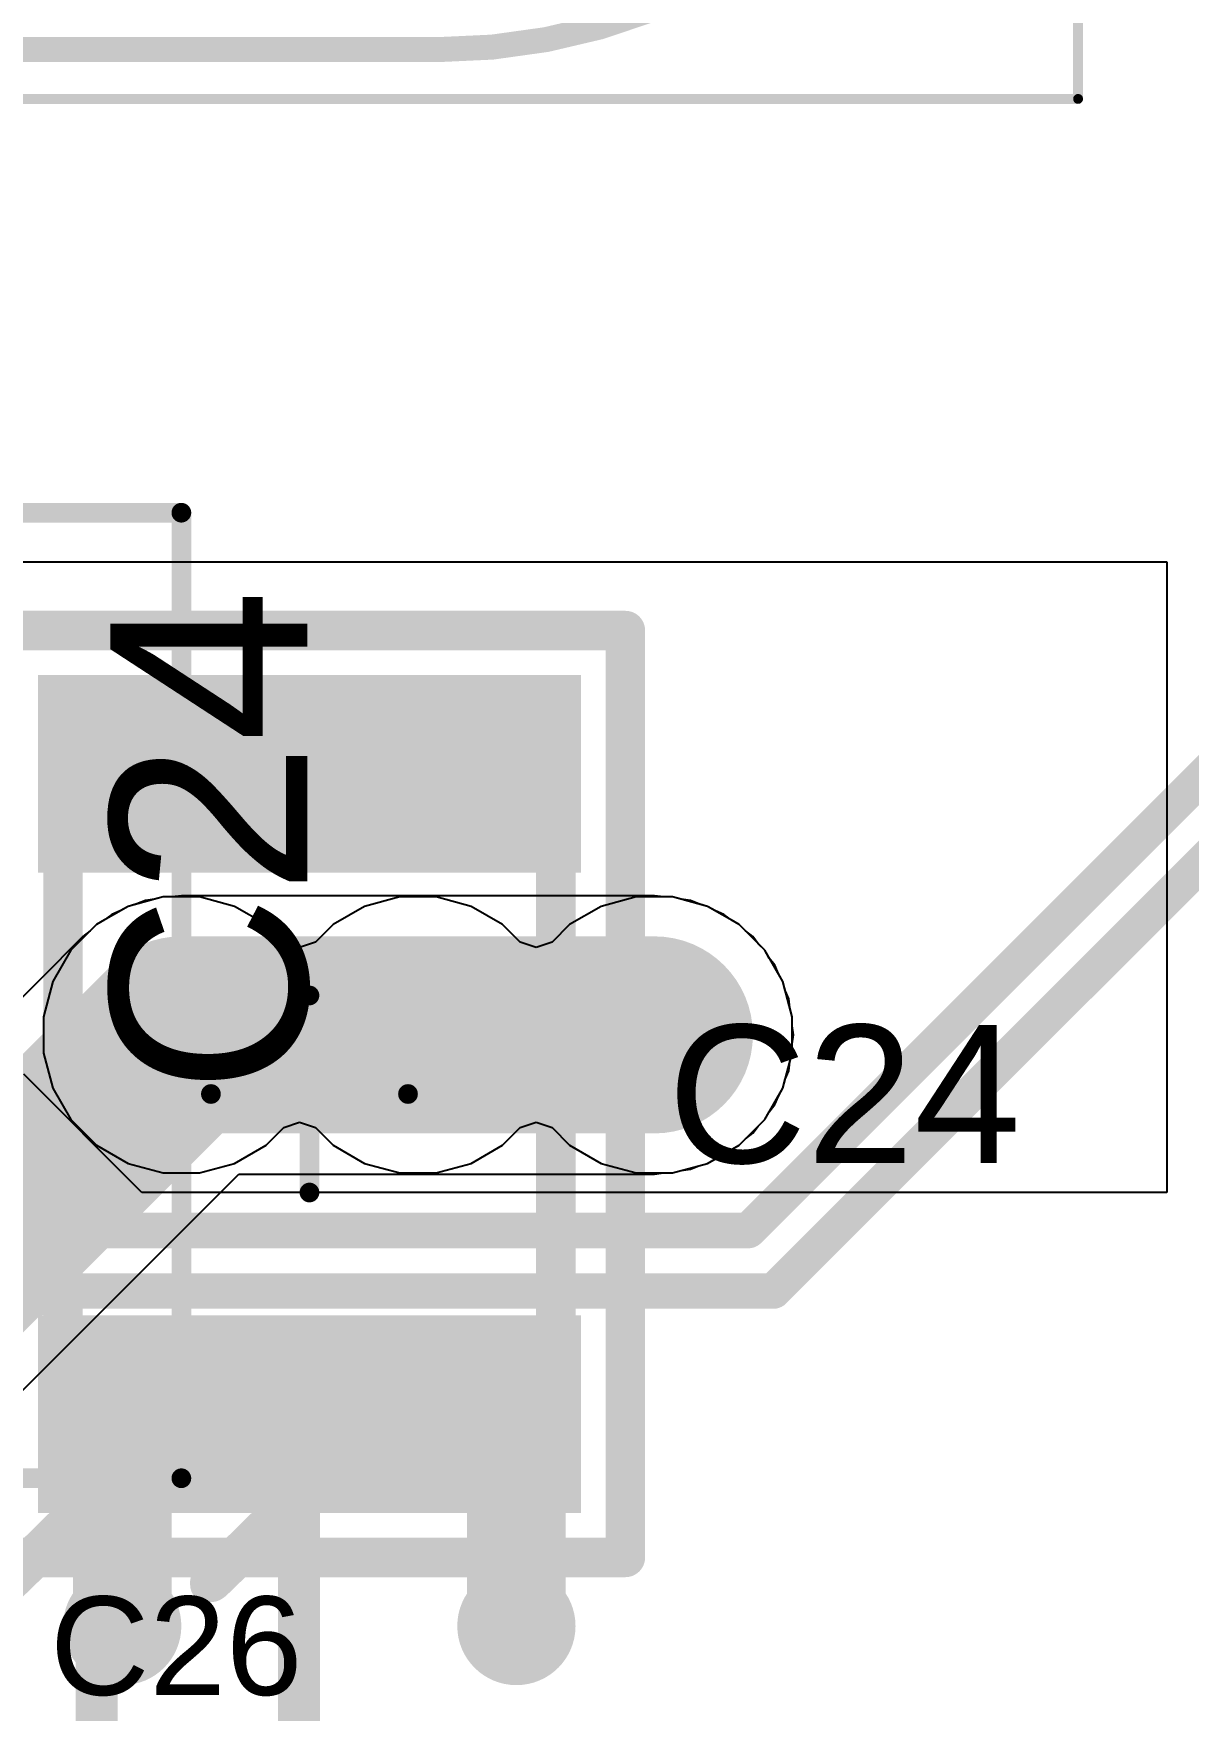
# Model space of a CAD drawing. Header units: inches. Extents: x 0 to 110, y 0 to 95.
# Drawn here: x 82.35 to 88.21, y 5.87 to 14.38 of the extents above; entities that cross this region are included whole.
import ezdxf

# ---------------------------------------------------------------- set-up
doc = ezdxf.new("R2010")
doc.units = ezdxf.units.IN
for name, color, linetype in [('Bottom Courtyard', 56, 'Continuous'), ('Bottom Layer', 5, 'Continuous'), ('Int1', 16, 'Continuous'), ('Int2', 76, 'Continuous'), ('Mechanical 13', 56, 'Continuous'), ('Panelize Outline', 56, 'Continuous'), ('Panelize_Route Cutter Tool Detail', 56, 'Continuous'), ('Top Courtyard', 56, 'Continuous'), ('Top Layer', 1, 'Continuous'), ('Top Overlay', 2, 'Continuous'), ('Top Paste', 8, 'Continuous'), ('Top Solder', 216, 'Continuous'), ('Via Holes', 16, 'Continuous')]:
    doc.layers.add(name, color=color, linetype=linetype)
doc.styles.add('Arial', font='', dxfattribs={"height": 0.2})
doc.styles.add('GOST type B', font='', dxfattribs={"height": 0.2})
doc.styles.get('Arial').set_extended_font_data('Arial')
doc.styles.get('GOST type B').set_extended_font_data('GOST type B')

# ---------------------------------------------------------------- blocks, each defined once
blk = doc.blocks.new('RPI_721')
at = {"layer": 'Mechanical 13'}
for points in [[(-42.49999881999999, 25.0000008, 0.127, 0.127, -0.4142135623730951), (-39.49999974, 27.99999988, 0.127, 0.127, 0)], [(39.49999974, 27.99999988, 0.127, 0.127, 0), (-39.49999974, 27.99999988, 0.127, 0.127, 0)]]:
    blk.add_lwpolyline(points, format="xyseb", dxfattribs=at)
blk.add_lwpolyline([(-39.53174974, 27.99999988, 0.0635, 0.0635, 1), (-39.46824974, 27.99999988, 0.0635, 0.0635, 1)], format="xyseb", close=True, dxfattribs=at)
blk.add_lwpolyline([(-39.53174974, 27.99999988, 0.0635, 0.0635, 1), (-39.46824974, 27.99999988, 0.0635, 0.0635, 1)], format="xyseb", close=True, dxfattribs=at)
at = {"layer": 'Top Courtyard'}
for points in [[(-42.75000085999999, 28.24999938, 0.0499999, 0.0499999, 0), (-42.75000085999999, -30.25499918, 0.0499999, 0.0499999, 0)], [(45.25000094, 28.24999938, 0.0499999, 0.0499999, 0), (-42.75000085999999, 28.24999938, 0.0499999, 0.0499999, 0)]]:
    blk.add_lwpolyline(points, format="xyseb", dxfattribs=at)
blk.add_lwpolyline([(-42.7625002, 28.24999938, 0.02499868, 0.02499868, 1), (-42.73750152, 28.24999938, 0.02499868, 0.02499868, 1)], format="xyseb", close=True, dxfattribs=at)
blk.add_lwpolyline([(-42.7625002, 28.24999938, 0.02499868, 0.02499868, 1), (-42.73750152, 28.24999938, 0.02499868, 0.02499868, 1)], format="xyseb", close=True, dxfattribs=at)
at = {"layer": 'Top Overlay'}
for points in [[(-42.49999881999999, 25.0000008, 0.127, 0.127, -0.4142135623730951), (-39.49999974, 27.99999988, 0.127, 0.127, 0)], [(39.49999974, 27.99999988, 0.127, 0.127, 0), (-39.49999974, 27.99999988, 0.127, 0.127, 0)]]:
    blk.add_lwpolyline(points, format="xyseb", dxfattribs=at)
blk.add_lwpolyline([(-39.53174974, 27.99999988, 0.0635, 0.0635, 1), (-39.46824974, 27.99999988, 0.0635, 0.0635, 1)], format="xyseb", close=True, dxfattribs=at)
blk.add_lwpolyline([(-39.53174974, 27.99999988, 0.0635, 0.0635, 1), (-39.46824974, 27.99999988, 0.0635, 0.0635, 1)], format="xyseb", close=True, dxfattribs=at)
blk = doc.blocks.new('0603R_727')
at = {"layer": 'Top Layer'}
for points in [[(-1.05000171, -0.47500032), (-1.05000171, 0.47500032), (-0.25000077, 0.47500032), (-0.25000077, -0.47500032)], [(0.24999823, -0.47500032), (0.24999823, 0.47500032), (1.04999917, 0.47500032), (1.04999917, -0.47500032)]]:
    blk.add_hatch(color=1, dxfattribs=at).paths.add_polyline_path(points)
at = {"layer": 'Top Paste'}
for points in [[(-1.05000171, -0.47500032), (-1.05000171, 0.47500032), (-0.25000077, 0.47500032), (-0.25000077, -0.47500032)], [(0.24999823, -0.47500032), (0.24999823, 0.47500032), (1.04999917, 0.47500032), (1.04999917, -0.47500032)]]:
    blk.add_hatch(color=8, dxfattribs=at).paths.add_polyline_path(points)
at = {"layer": 'Top Solder'}
for points in [[(-1.07500293, -0.50000154), (-1.07500293, 0.50000154), (-0.22499955, 0.50000154), (-0.22499955, -0.50000154)], [(0.22499701, -0.50000154), (0.22499701, 0.50000154), (1.07500039, 0.50000154), (1.07500039, -0.50000154)]]:
    blk.add_hatch(color=216, dxfattribs=at).paths.add_polyline_path(points)
at = {"layer": 'Panelize Outline'}
for points in [[(-0.8500008399999999, -0.47500032, 0.2499995, 0.2499995, 0), (-0.8500008399999999, 0.47500032, 0.2499995, 0.2499995, 0)], [(-0.8500008399999999, 0.47500032, 0.2499995, 0.2499995, 0), (0.8499983, 0.47500032, 0.2499995, 0.2499995, 0)], [(0.8499983, -0.47500032, 0.2499995, 0.2499995, 0), (0.8499983, 0.47500032, 0.2499995, 0.2499995, 0)], [(-0.8500008399999999, -0.47500032, 0.2499995, 0.2499995, 0), (0.8499983, -0.47500032, 0.2499995, 0.2499995, 0)]]:
    blk.add_lwpolyline(points, format="xyseb", dxfattribs=at)
for points in [[(-0.9125000799999999, 0.47500032, 0.12499848, 0.12499848, 1), (-0.7875015999999999, 0.47500032, 0.12499848, 0.12499848, 1)], [(-0.9125000799999999, 0.47500032, 0.12499848, 0.12499848, 1), (-0.7875015999999999, 0.47500032, 0.12499848, 0.12499848, 1)], [(0.78749906, 0.47500032, 0.12499848, 0.12499848, 1), (0.9124975399999999, 0.47500032, 0.12499848, 0.12499848, 1)], [(0.78749906, 0.47500032, 0.12499848, 0.12499848, 1), (0.9124975399999999, 0.47500032, 0.12499848, 0.12499848, 1)], [(-0.9125000799999999, -0.47500032, 0.12499848, 0.12499848, 1), (-0.7875015999999999, -0.47500032, 0.12499848, 0.12499848, 1)], [(-0.9125000799999999, -0.47500032, 0.12499848, 0.12499848, 1), (-0.7875015999999999, -0.47500032, 0.12499848, 0.12499848, 1)], [(0.78749906, -0.47500032, 0.12499848, 0.12499848, 1), (0.9124975399999999, -0.47500032, 0.12499848, 0.12499848, 1)], [(0.78749906, -0.47500032, 0.12499848, 0.12499848, 1), (0.9124975399999999, -0.47500032, 0.12499848, 0.12499848, 1)]]:
    blk.add_lwpolyline(points, format="xyseb", close=True, dxfattribs=at)
at = {"layer": 'Top Overlay'}
for points in [[(-0.499999, 0.72499982, 0.1499997, 0.1499997, 0), (0.499999, 0.72499982, 0.1499997, 0.1499997, 0)], [(-0.499999, -0.72499982, 0.1499997, 0.1499997, 0), (0.499999, -0.72499982, 0.1499997, 0.1499997, 0)]]:
    blk.add_lwpolyline(points, format="xyseb", dxfattribs=at)
for points in [[(-0.53749956, 0.72499982, 0.07499858, 0.07499858, 1), (-0.46249844, 0.72499982, 0.07499858, 0.07499858, 1)], [(0.46249844, 0.72499982, 0.07499858, 0.07499858, 1), (0.53749956, 0.72499982, 0.07499858, 0.07499858, 1)], [(-0.53749956, -0.72499982, 0.07499858, 0.07499858, 1), (-0.46249844, -0.72499982, 0.07499858, 0.07499858, 1)], [(0.46249844, -0.72499982, 0.07499858, 0.07499858, 1), (0.53749956, -0.72499982, 0.07499858, 0.07499858, 1)]]:
    blk.add_lwpolyline(points, format="xyseb", close=True, dxfattribs=at)
at = {"layer": 'Panelize Outline', "style": 'GOST type B'}
blk.add_text('R11', height=2.15000078, rotation=360, dxfattribs=at).set_placement((-2.40000028, 1.39999974))
blk = doc.blocks.new('TSOT26_728')
at = {"layer": 'Top Layer'}
for points in [[(-1.30000121, 0.6000000699999999), (-1.30000121, 1.60000061), (-0.6000000699999999, 1.60000061), (-0.6000000699999999, 0.6000000699999999)], [(-0.35000057, 0.6000000699999999), (-0.35000057, 1.60000061), (0.35000057, 1.60000061), (0.35000057, 0.6000000699999999)], [(0.6000000699999999, 0.6000000699999999), (0.6000000699999999, 1.60000061), (1.30000121, 1.60000061), (1.30000121, 0.6000000699999999)], [(-1.30000121, -1.60000061), (-1.30000121, -0.6000000699999999), (-0.6000000699999999, -0.6000000699999999), (-0.6000000699999999, -1.60000061)], [(-0.35000057, -1.60000061), (-0.35000057, -0.6000000699999999), (0.35000057, -0.6000000699999999), (0.35000057, -1.60000061)], [(0.6000000699999999, -1.60000061), (0.6000000699999999, -0.6000000699999999), (1.30000121, -0.6000000699999999), (1.30000121, -1.60000061)]]:
    blk.add_hatch(color=1, dxfattribs=at).paths.add_polyline_path(points)
at = {"layer": 'Top Paste'}
for points in [[(-1.30000121, 0.6000000699999999), (-1.30000121, 1.60000061), (-0.6000000699999999, 1.60000061), (-0.6000000699999999, 0.6000000699999999)], [(-0.35000057, 0.6000000699999999), (-0.35000057, 1.60000061), (0.35000057, 1.60000061), (0.35000057, 0.6000000699999999)], [(0.6000000699999999, 0.6000000699999999), (0.6000000699999999, 1.60000061), (1.30000121, 1.60000061), (1.30000121, 0.6000000699999999)], [(-1.30000121, -1.60000061), (-1.30000121, -0.6000000699999999), (-0.6000000699999999, -0.6000000699999999), (-0.6000000699999999, -1.60000061)], [(-0.35000057, -1.60000061), (-0.35000057, -0.6000000699999999), (0.35000057, -0.6000000699999999), (0.35000057, -1.60000061)], [(0.6000000699999999, -1.60000061), (0.6000000699999999, -0.6000000699999999), (1.30000121, -0.6000000699999999), (1.30000121, -1.60000061)]]:
    blk.add_hatch(color=8, dxfattribs=at).paths.add_polyline_path(points)
at = {"layer": 'Top Solder'}
for points in [[(-1.32500243, 0.5749988500000001), (-1.32500243, 1.62500183), (-0.5749988500000001, 1.62500183), (-0.5749988500000001, 0.5749988500000001)], [(-0.37500179, 0.5749988500000001), (-0.37500179, 1.62500183), (0.37500179, 1.62500183), (0.37500179, 0.5749988500000001)], [(0.5749988500000001, 0.5749988500000001), (0.5749988500000001, 1.62500183), (1.32500243, 1.62500183), (1.32500243, 0.5749988500000001)], [(-1.32500243, -1.62500183), (-1.32500243, -0.5749988500000001), (-0.5749988500000001, -0.5749988500000001), (-0.5749988500000001, -1.62500183)], [(-0.37500179, -1.62500183), (-0.37500179, -0.5749988500000001), (0.37500179, -0.5749988500000001), (0.37500179, -1.62500183)], [(0.5749988500000001, -1.62500183), (0.5749988500000001, -0.5749988500000001), (1.32500243, -0.5749988500000001), (1.32500243, -1.62500183)]]:
    blk.add_hatch(color=216, dxfattribs=at).paths.add_polyline_path(points)
at = {"layer": 'Mechanical 13'}
for points in [[(-1.44999964, 0.8000009399999999, 0.0999998, 0.0999998, 0), (-1.44999964, -0.8000009399999999, 0.0999998, 0.0999998, 0)], [(-1.44999964, 0.8000009399999999, 0.0999998, 0.0999998, 0), (1.44999964, 0.8000009399999999, 0.0999998, 0.0999998, 0)], [(1.44999964, 0.8000009399999999, 0.0999998, 0.0999998, 0), (1.44999964, -0.8000009399999999, 0.0999998, 0.0999998, 0)], [(-1.44999964, -0.8000009399999999, 0.0999998, 0.0999998, 0), (1.44999964, -0.8000009399999999, 0.0999998, 0.0999998, 0)]]:
    blk.add_lwpolyline(points, format="xyseb", dxfattribs=at)
for points in [[(-1.47499832, 0.8000009399999999, 0.0499999, 0.0499999, 1), (-1.42500096, 0.8000009399999999, 0.0499999, 0.0499999, 1)], [(-1.47499832, 0.8000009399999999, 0.0499999, 0.0499999, 1), (-1.42500096, 0.8000009399999999, 0.0499999, 0.0499999, 1)], [(1.42500096, 0.8000009399999999, 0.0499999, 0.0499999, 1), (1.47499832, 0.8000009399999999, 0.0499999, 0.0499999, 1)], [(1.42500096, 0.8000009399999999, 0.0499999, 0.0499999, 1), (1.47499832, 0.8000009399999999, 0.0499999, 0.0499999, 1)], [(-1.47499832, -0.8000009399999999, 0.0499999, 0.0499999, 1), (-1.42500096, -0.8000009399999999, 0.0499999, 0.0499999, 1)], [(-1.47499832, -0.8000009399999999, 0.0499999, 0.0499999, 1), (-1.42500096, -0.8000009399999999, 0.0499999, 0.0499999, 1)], [(1.42500096, -0.8000009399999999, 0.0499999, 0.0499999, 1), (1.47499832, -0.8000009399999999, 0.0499999, 0.0499999, 1)], [(1.42500096, -0.8000009399999999, 0.0499999, 0.0499999, 1), (1.47499832, -0.8000009399999999, 0.0499999, 0.0499999, 1)]]:
    blk.add_lwpolyline(points, format="xyseb", close=True, dxfattribs=at)
at = {"layer": 'Top Courtyard'}
for points in [[(-2.45000018, 2.59999988, 0.0999998, 0.0999998, 0), (-2.45000018, -2.59999988, 0.0999998, 0.0999998, 0)], [(-2.45000018, 2.59999988, 0.0999998, 0.0999998, 0), (2.45000018, 2.59999988, 0.0999998, 0.0999998, 0)], [(2.45000018, 2.59999988, 0.0999998, 0.0999998, 0), (2.45000018, -2.59999988, 0.0999998, 0.0999998, 0)], [(-2.45000018, -2.59999988, 0.0999998, 0.0999998, 0), (2.45000018, -2.59999988, 0.0999998, 0.0999998, 0)]]:
    blk.add_lwpolyline(points, format="xyseb", dxfattribs=at)
for points in [[(-2.47499886, 2.59999988, 0.0499999, 0.0499999, 1), (-2.4250015, 2.59999988, 0.0499999, 0.0499999, 1)], [(-2.47499886, 2.59999988, 0.0499999, 0.0499999, 1), (-2.4250015, 2.59999988, 0.0499999, 0.0499999, 1)], [(2.4250015, 2.59999988, 0.0499999, 0.0499999, 1), (2.47499886, 2.59999988, 0.0499999, 0.0499999, 1)], [(2.4250015, 2.59999988, 0.0499999, 0.0499999, 1), (2.47499886, 2.59999988, 0.0499999, 0.0499999, 1)], [(-2.47499886, -2.59999988, 0.0499999, 0.0499999, 1), (-2.4250015, -2.59999988, 0.0499999, 0.0499999, 1)], [(-2.47499886, -2.59999988, 0.0499999, 0.0499999, 1), (-2.4250015, -2.59999988, 0.0499999, 0.0499999, 1)], [(2.4250015, -2.59999988, 0.0499999, 0.0499999, 1), (2.47499886, -2.59999988, 0.0499999, 0.0499999, 1)], [(2.4250015, -2.59999988, 0.0499999, 0.0499999, 1), (2.47499886, -2.59999988, 0.0499999, 0.0499999, 1)]]:
    blk.add_lwpolyline(points, format="xyseb", close=True, dxfattribs=at)
at = {"layer": 'Top Overlay'}
for points in [[(-1.57500066, 0.499999, 0.1499997, 0.1499997, 0), (-1.57500066, -0.499999, 0.1499997, 0.1499997, 0)], [(1.57499812, 0.499999, 0.1499997, 0.1499997, 0), (1.57499812, -0.499999, 0.1499997, 0.1499997, 0)], [(-1.5479268, -1.88575188, 0.1499997, 0.1499997, -1.993587067543661), (-1.49999954, -1.94999864, 0.1499997, 0.1499997, 0)]]:
    blk.add_lwpolyline(points, format="xyseb", dxfattribs=at)
for points in [[(-1.61250122, 0.499999, 0.07499858, 0.07499858, 1), (-1.5375001, 0.499999, 0.07499858, 0.07499858, 1)], [(1.53749756, 0.499999, 0.07499858, 0.07499858, 1), (1.61249868, 0.499999, 0.07499858, 0.07499858, 1)], [(-1.61250122, -0.499999, 0.07499858, 0.07499858, 1), (-1.5375001, -0.499999, 0.07499858, 0.07499858, 1)], [(1.53749756, -0.499999, 0.07499858, 0.07499858, 1), (1.61249868, -0.499999, 0.07499858, 0.07499858, 1)], [(-1.58542736, -1.88575188, 0.07499858, 0.07499858, 1), (-1.51042624, -1.88575188, 0.07499858, 0.07499858, 1)], [(-1.5375001, -1.94999864, 0.07499858, 0.07499858, 1), (-1.46249898, -1.94999864, 0.07499858, 0.07499858, 1)]]:
    blk.add_lwpolyline(points, format="xyseb", close=True, dxfattribs=at)
blk = doc.blocks.new('1210C_733')
at = {"layer": 'Top Layer'}
for points in [[(-2.10207606, 1.35309991), (-1.14792506, 1.35309991), (-1.14792506, -1.35309991), (-2.10207606, -1.35309991)], [(1.14792506, 1.35309991), (2.10207606, 1.35309991), (2.10207606, -1.35309991), (1.14792506, -1.35309991)]]:
    blk.add_hatch(color=1, dxfattribs=at).paths.add_polyline_path(points)
at = {"layer": 'Top Paste'}
for points in [[(-2.10207606, 1.35309991), (-1.14792506, 1.35309991), (-1.14792506, -1.35309991), (-2.10207606, -1.35309991)], [(1.14792506, 1.35309991), (2.10207606, 1.35309991), (2.10207606, -1.35309991), (1.14792506, -1.35309991)]]:
    blk.add_hatch(color=8, dxfattribs=at).paths.add_polyline_path(points)
at = {"layer": 'Top Solder'}
for points in [[(-2.12707728, 1.37810113), (-1.12292384, 1.37810113), (-1.12292384, -1.37810113), (-2.12707728, -1.37810113)], [(1.12292384, 1.37810113), (2.12707728, 1.37810113), (2.12707728, -1.37810113), (1.12292384, -1.37810113)]]:
    blk.add_hatch(color=216, dxfattribs=at).paths.add_polyline_path(points)
at = {"layer": 'Bottom Courtyard'}
for points in [[(0, 0.499999, 0.0999998, 0.0999998, 0), (0, -0.499999, 0.0999998, 0.0999998, 0)], [(-0.499999, 0, 0.0999998, 0.0999998, 0), (0.499999, 0, 0.0999998, 0.0999998, 0)]]:
    blk.add_lwpolyline(points, format="xyseb", dxfattribs=at)
for points in [[(-0.02499868, 0.499999, 0.0499999, 0.0499999, 1), (0.02499868, 0.499999, 0.0499999, 0.0499999, 1)], [(-0.5249976799999999, 0, 0.0499999, 0.0499999, 1), (-0.47500032, 0, 0.0499999, 0.0499999, 1)], [(0.47500032, 0, 0.0499999, 0.0499999, 1), (0.5249976799999999, 0, 0.0499999, 0.0499999, 1)], [(-0.02499868, -0.499999, 0.0499999, 0.0499999, 1), (0.02499868, -0.499999, 0.0499999, 0.0499999, 1)]]:
    blk.add_lwpolyline(points, format="xyseb", close=True, dxfattribs=at)
at = {"layer": 'Mechanical 13'}
for points in [[(-1.59999934, 1.25000004, 0.1999996, 0.1999996, 0), (1.59999934, 1.25000004, 0.1999996, 0.1999996, 0)], [(-1.59999934, 1.25000004, 0.1999996, 0.1999996, 0), (-1.59999934, -1.25000004, 0.1999996, 0.1999996, 0)], [(1.59999934, 1.25000004, 0.1999996, 0.1999996, 0), (1.59999934, -1.25000004, 0.1999996, 0.1999996, 0)], [(-1.59999934, -1.25000004, 0.1999996, 0.1999996, 0), (1.59999934, -1.25000004, 0.1999996, 0.1999996, 0)]]:
    blk.add_lwpolyline(points, format="xyseb", dxfattribs=at)
for points in [[(-1.64999924, 1.25000004, 0.0999998, 0.0999998, 1), (-1.54999944, 1.25000004, 0.0999998, 0.0999998, 1)], [(-1.64999924, 1.25000004, 0.0999998, 0.0999998, 1), (-1.54999944, 1.25000004, 0.0999998, 0.0999998, 1)], [(1.54999944, 1.25000004, 0.0999998, 0.0999998, 1), (1.64999924, 1.25000004, 0.0999998, 0.0999998, 1)], [(1.54999944, 1.25000004, 0.0999998, 0.0999998, 1), (1.64999924, 1.25000004, 0.0999998, 0.0999998, 1)], [(-1.64999924, -1.25000004, 0.0999998, 0.0999998, 1), (-1.54999944, -1.25000004, 0.0999998, 0.0999998, 1)], [(-1.64999924, -1.25000004, 0.0999998, 0.0999998, 1), (-1.54999944, -1.25000004, 0.0999998, 0.0999998, 1)], [(1.54999944, -1.25000004, 0.0999998, 0.0999998, 1), (1.64999924, -1.25000004, 0.0999998, 0.0999998, 1)], [(1.54999944, -1.25000004, 0.0999998, 0.0999998, 1), (1.64999924, -1.25000004, 0.0999998, 0.0999998, 1)]]:
    blk.add_lwpolyline(points, format="xyseb", close=True, dxfattribs=at)
at = {"layer": 'Panelize_Route Cutter Tool Detail'}
for points in [[(-2.35207556, 1.60309814, 0.1999996, 0.1999996, 0), (2.35207556, 1.60309814, 0.1999996, 0.1999996, 0)], [(-2.35207556, 1.60309814, 0.1999996, 0.1999996, 0), (-2.35207556, -1.60310322, 0.1999996, 0.1999996, 0)], [(2.35207556, 1.60309814, 0.1999996, 0.1999996, 0), (2.35207556, -1.60310322, 0.1999996, 0.1999996, 0)], [(-2.35207556, -1.60310322, 0.1999996, 0.1999996, 0), (2.35207556, -1.60310322, 0.1999996, 0.1999996, 0)]]:
    blk.add_lwpolyline(points, format="xyseb", dxfattribs=at)
for points in [[(-2.40207546, 1.60309814, 0.0999998, 0.0999998, 1), (-2.30207566, 1.60309814, 0.0999998, 0.0999998, 1)], [(-2.40207546, 1.60309814, 0.0999998, 0.0999998, 1), (-2.30207566, 1.60309814, 0.0999998, 0.0999998, 1)], [(2.30207566, 1.60309814, 0.0999998, 0.0999998, 1), (2.40207546, 1.60309814, 0.0999998, 0.0999998, 1)], [(2.30207566, 1.60309814, 0.0999998, 0.0999998, 1), (2.40207546, 1.60309814, 0.0999998, 0.0999998, 1)], [(-2.40207546, -1.60310322, 0.0999998, 0.0999998, 1), (-2.30207566, -1.60310322, 0.0999998, 0.0999998, 1)], [(-2.40207546, -1.60310322, 0.0999998, 0.0999998, 1), (-2.30207566, -1.60310322, 0.0999998, 0.0999998, 1)], [(2.30207566, -1.60310322, 0.0999998, 0.0999998, 1), (2.40207546, -1.60310322, 0.0999998, 0.0999998, 1)], [(2.30207566, -1.60310322, 0.0999998, 0.0999998, 1), (2.40207546, -1.60310322, 0.0999998, 0.0999998, 1)]]:
    blk.add_lwpolyline(points, format="xyseb", close=True, dxfattribs=at)
at = {"layer": 'Top Courtyard'}
for points in [[(-2.35207556, 1.60309814, 0.1999996, 0.1999996, 0), (2.35207556, 1.60309814, 0.1999996, 0.1999996, 0)], [(-2.35207556, 1.60309814, 0.1999996, 0.1999996, 0), (-2.35207556, -1.60310068, 0.1999996, 0.1999996, 0)], [(2.35207556, 1.60309814, 0.1999996, 0.1999996, 0), (2.35207556, -1.60310068, 0.1999996, 0.1999996, 0)], [(-2.35207556, -1.60310068, 0.1999996, 0.1999996, 0), (2.35207556, -1.60310068, 0.1999996, 0.1999996, 0)]]:
    blk.add_lwpolyline(points, format="xyseb", dxfattribs=at)
for points in [[(-2.40207546, 1.60309814, 0.0999998, 0.0999998, 1), (-2.30207566, 1.60309814, 0.0999998, 0.0999998, 1)], [(-2.40207546, 1.60309814, 0.0999998, 0.0999998, 1), (-2.30207566, 1.60309814, 0.0999998, 0.0999998, 1)], [(2.30207566, 1.60309814, 0.0999998, 0.0999998, 1), (2.40207546, 1.60309814, 0.0999998, 0.0999998, 1)], [(2.30207566, 1.60309814, 0.0999998, 0.0999998, 1), (2.40207546, 1.60309814, 0.0999998, 0.0999998, 1)], [(-2.40207546, -1.60310068, 0.0999998, 0.0999998, 1), (-2.30207566, -1.60310068, 0.0999998, 0.0999998, 1)], [(-2.40207546, -1.60310068, 0.0999998, 0.0999998, 1), (-2.30207566, -1.60310068, 0.0999998, 0.0999998, 1)], [(2.30207566, -1.60310068, 0.0999998, 0.0999998, 1), (2.40207546, -1.60310068, 0.0999998, 0.0999998, 1)], [(2.30207566, -1.60310068, 0.0999998, 0.0999998, 1), (2.40207546, -1.60310068, 0.0999998, 0.0999998, 1)]]:
    blk.add_lwpolyline(points, format="xyseb", close=True, dxfattribs=at)
at = {"layer": 'Top Overlay'}
for points in [[(-0.75000104, 1.27500126, 0.1499997, 0.1499997, 0), (0.75000104, 1.27500126, 0.1499997, 0.1499997, 0)], [(0, 0.9249994199999999, 0.1499997, 0.1499997, 0), (0, 0, 0.1499997, 0.1499997, 0)], [(0, 0, 0.1499997, 0.1499997, 0), (0, -0.9249994199999999, 0.1499997, 0.1499997, 0)], [(-0.75000104, -1.27500126, 0.1499997, 0.1499997, 0), (0.75000104, -1.27500126, 0.1499997, 0.1499997, 0)]]:
    blk.add_lwpolyline(points, format="xyseb", dxfattribs=at)
for points in [[(-0.7875015999999999, 1.27500126, 0.07499858, 0.07499858, 1), (-0.7125004799999999, 1.27500126, 0.07499858, 0.07499858, 1)], [(0.7125004799999999, 1.27500126, 0.07499858, 0.07499858, 1), (0.7875015999999999, 1.27500126, 0.07499858, 0.07499858, 1)], [(-0.03750056, 0.9249994199999999, 0.07499858, 0.07499858, 1), (0.03750056, 0.9249994199999999, 0.07499858, 0.07499858, 1)], [(-0.03750056, 0, 0.07499858, 0.07499858, 1), (0.03750056, 0, 0.07499858, 0.07499858, 1)], [(-0.03750056, 0, 0.07499858, 0.07499858, 1), (0.03750056, 0, 0.07499858, 0.07499858, 1)], [(-0.03750056, -0.9249994199999999, 0.07499858, 0.07499858, 1), (0.03750056, -0.9249994199999999, 0.07499858, 0.07499858, 1)], [(-0.7875015999999999, -1.27500126, 0.07499858, 0.07499858, 1), (-0.7125004799999999, -1.27500126, 0.07499858, 0.07499858, 1)], [(0.7125004799999999, -1.27500126, 0.07499858, 0.07499858, 1), (0.7875015999999999, -1.27500126, 0.07499858, 0.07499858, 1)]]:
    blk.add_lwpolyline(points, format="xyseb", close=True, dxfattribs=at)
at = {"layer": 'Panelize_Route Cutter Tool Detail', "style": 'Arial'}
blk.add_text('C24', height=1.00000054, dxfattribs=at).set_placement((-1.27e-05, 0.0110871))

msp = doc.modelspace()

# ---------------------------------------------------------------- hatches: boundary and pattern name
at = {"layer": 'Bottom Layer'}
h = msp.add_hatch(color=5, dxfattribs=at)
edge = h.paths.add_edge_path()
edge.add_arc((83.0999989, 9.29999918), 0.499999, 0, 360)
h = msp.add_hatch(color=5, dxfattribs=at)
edge = h.paths.add_edge_path()
edge.add_arc((84.29999904, 9.29999918), 0.499999, 0, 360)
h = msp.add_hatch(color=5, dxfattribs=at)
edge = h.paths.add_edge_path()
edge.add_arc((85.49999917999999, 9.29999918), 0.499999, 0, 360)
h = msp.add_hatch(color=5, dxfattribs=at)
edge = h.paths.add_edge_path()
edge.add_arc((82.7999995, 6.300000099999999), 0.2999994, 0, 360)
h = msp.add_hatch(color=5, dxfattribs=at)
edge = h.paths.add_edge_path()
edge.add_arc((84.80000057999999, 6.300000099999999), 0.2999994, 0, 360)
at = {"layer": 'Int1'}
h = msp.add_hatch(color=16, dxfattribs=at)
edge = h.paths.add_edge_path()
edge.add_arc((83.0999989, 9.29999918), 0.499999, 0, 360)
h = msp.add_hatch(color=16, dxfattribs=at)
edge = h.paths.add_edge_path()
edge.add_arc((84.29999904, 9.29999918), 0.499999, 0, 360)
h = msp.add_hatch(color=16, dxfattribs=at)
edge = h.paths.add_edge_path()
edge.add_arc((85.49999917999999, 9.29999918), 0.499999, 0, 360)
h = msp.add_hatch(color=16, dxfattribs=at)
edge = h.paths.add_edge_path()
edge.add_arc((82.7999995, 6.300000099999999), 0.2999994, 0, 360)
h = msp.add_hatch(color=16, dxfattribs=at)
edge = h.paths.add_edge_path()
edge.add_arc((84.80000057999999, 6.300000099999999), 0.2999994, 0, 360)
at = {"layer": 'Int2'}
h = msp.add_hatch(color=76, dxfattribs=at)
edge = h.paths.add_edge_path()
edge.add_arc((83.0999989, 9.29999918), 0.499999, 0, 360)
h = msp.add_hatch(color=76, dxfattribs=at)
edge = h.paths.add_edge_path()
edge.add_arc((84.29999904, 9.29999918), 0.499999, 0, 360)
h = msp.add_hatch(color=76, dxfattribs=at)
edge = h.paths.add_edge_path()
edge.add_arc((85.49999917999999, 9.29999918), 0.499999, 0, 360)
h = msp.add_hatch(color=76, dxfattribs=at)
edge = h.paths.add_edge_path()
edge.add_arc((82.7999995, 6.300000099999999), 0.2999994, 0, 360)
h = msp.add_hatch(color=76, dxfattribs=at)
edge = h.paths.add_edge_path()
edge.add_arc((84.80000057999999, 6.300000099999999), 0.2999994, 0, 360)
at = {"layer": 'Top Layer'}
h = msp.add_hatch(color=1, dxfattribs=at)
edge = h.paths.add_edge_path()
edge.add_arc((83.0999989, 9.29999918), 0.499999, 0, 360)
h = msp.add_hatch(color=1, dxfattribs=at)
edge = h.paths.add_edge_path()
edge.add_arc((84.29999904, 9.29999918), 0.499999, 0, 360)
h = msp.add_hatch(color=1, dxfattribs=at)
edge = h.paths.add_edge_path()
edge.add_arc((85.49999917999999, 9.29999918), 0.499999, 0, 360)
h = msp.add_hatch(color=1, dxfattribs=at)
edge = h.paths.add_edge_path()
edge.add_arc((82.7999995, 6.300000099999999), 0.2999994, 0, 360)
h = msp.add_hatch(color=1, dxfattribs=at)
edge = h.paths.add_edge_path()
edge.add_arc((84.80000057999999, 6.300000099999999), 0.2999994, 0, 360)
at = {"layer": 'Via Holes'}
h = msp.add_hatch(color=7, dxfattribs=at)
edge = h.paths.add_edge_path()
edge.add_arc((83.0999989, 9.29999918), 0.2499995, 0, 360)
h = msp.add_hatch(color=7, dxfattribs=at)
edge = h.paths.add_edge_path()
edge.add_arc((84.29999904, 9.29999918), 0.2499995, 0, 360)
h = msp.add_hatch(color=7, dxfattribs=at)
edge = h.paths.add_edge_path()
edge.add_arc((85.49999917999999, 9.29999918), 0.2499995, 0, 360)
h = msp.add_hatch(color=7, dxfattribs=at)
edge = h.paths.add_edge_path()
edge.add_arc((82.7999995, 6.300000099999999), 0.1499997, 0, 360)
h = msp.add_hatch(color=7, dxfattribs=at)
edge = h.paths.add_edge_path()
edge.add_arc((84.80000057999999, 6.300000099999999), 0.1499997, 0, 360)

# ---------------------------------------------------------------- linework, layer by layer
at = {"layer": 'Bottom Layer'}
for points in [[(85.97726518, 8.306998879999998, 0.17999964, 0.17999964, 0), (90.50698687999999, 12.83672058, 0.17999964, 0.17999964, 0)], [(86.10442774, 7.999999239999999, 0.17999964, 0.17999964, 0), (90.72406797999999, 12.61963948, 0.17999964, 0.17999964, 0)], [(18.10257238, 8.306998879999998, 0.17999964, 0.17999964, 0), (85.97726518, 8.306998879999998, 0.17999964, 0.17999964, 0)], [(18.22973494, 7.999999239999999, 0.17999964, 0.17999964, 0), (86.10442774, 7.999999239999999, 0.17999964, 0.17999964, 0)]]:
    msp.add_lwpolyline(points, format="xyseb", dxfattribs=at)
for points in [[(85.93226654, 8.306998879999998, 0.08999982, 0.08999982, 1), (86.02226382, 8.306998879999998, 0.08999982, 0.08999982, 1)], [(85.93226654, 8.306998879999998, 0.08999982, 0.08999982, 1), (86.02226382, 8.306998879999998, 0.08999982, 0.08999982, 1)], [(86.0594291, 7.999999239999999, 0.08999982, 0.08999982, 1), (86.14942638, 7.999999239999999, 0.08999982, 0.08999982, 1)], [(86.0594291, 7.999999239999999, 0.08999982, 0.08999982, 1), (86.14942638, 7.999999239999999, 0.08999982, 0.08999982, 1)]]:
    msp.add_lwpolyline(points, format="xyseb", close=True, dxfattribs=at)
at = {"layer": 'Int1'}
for p, q in [((82.87452056, 9.96427522), (82.82980893999999, 9.95229404)), ((82.91726368, 9.981979019999999), (82.87452056, 9.96427522)), ((82.96313354, 9.988019139999999), (82.91726368, 9.981979019999999)), ((83.00784262, 9.99999778), (82.96313354, 9.988019139999999)), ((83.05412141999999, 9.99999778), (83.00784262, 9.99999778)), ((83.0999989, 10.0060379), (83.05412141999999, 9.99999778)), ((85.49999917999999, 10.0060379), (83.0999989, 10.0060379)), ((85.54587665999999, 9.99999778), (85.49999917999999, 10.0060379)), ((85.59215546, 9.99999778), (85.54587665999999, 9.99999778)), ((85.63686454, 9.988019139999999), (85.59215546, 9.99999778)), ((85.6827344, 9.981979019999999), (85.63686454, 9.988019139999999)), ((85.72547752, 9.96427522), (85.6827344, 9.981979019999999)), ((85.77018913999999, 9.95229404), (85.72547752, 9.96427522)), ((82.71027146, 9.8832797), (82.67019026, 9.860137759999999)), ((82.74697953999998, 9.91144576), (82.71027146, 9.8832797)), ((82.78972519999999, 9.9291521), (82.74697953999998, 9.91144576)), ((82.82980893999999, 9.95229404), (82.78972519999999, 9.9291521)), ((85.81027288, 9.9291521), (85.77018913999999, 9.95229404)), ((85.85301854, 9.91144576), (85.81027288, 9.9291521)), ((85.88972661999999, 9.8832797), (85.85301854, 9.91144576)), ((85.92980782, 9.860137759999999), (85.88972661999999, 9.8832797)), ((82.60075428, 9.7992438), (80.70755004, 7.90603956)), ((82.6374649, 9.8274124), (82.60075428, 9.7992438)), ((82.67019026, 9.860137759999999), (82.6374649, 9.8274124)), ((85.96253318, 9.8274124), (85.92980782, 9.860137759999999)), ((85.9992438, 9.7992438), (85.96253318, 9.8274124)), ((86.0274124, 9.76253318), (85.9992438, 9.7992438)), ((86.06013776, 9.72980782), (86.0274124, 9.76253318)), ((86.08327969999999, 9.68972662), (86.06013776, 9.72980782)), ((86.11144576, 9.65301854), (86.08327969999999, 9.68972662)), ((86.1291521, 9.61027288), (86.11144576, 9.65301854)), ((86.15229403999999, 9.570189139999998), (86.1291521, 9.61027288)), ((86.16427522, 9.525477519999999), (86.15229403999999, 9.570189139999998)), ((86.18197901999999, 9.4827344), (86.16427522, 9.525477519999999)), ((86.18801914, 9.436864539999998), (86.18197901999999, 9.4827344)), ((86.19999778, 9.39215546), (86.18801914, 9.436864539999998)), ((86.19999778, 9.34587666), (86.19999778, 9.39215546)), ((86.2060379, 9.29999918), (86.19999778, 9.34587666)), ((86.19999778, 9.254121699999999), (86.2060379, 9.29999918)), ((86.18801914, 9.163133819999999), (86.19999778, 9.2078429)), ((86.19999778, 9.2078429), (86.19999778, 9.254121699999999)), ((86.16427522, 9.07452084), (86.18197901999999, 9.11726396)), ((86.18197901999999, 9.11726396), (86.18801914, 9.163133819999999)), ((86.1291521, 8.98972548), (86.15229403999999, 9.029809219999999)), ((86.15229403999999, 9.029809219999999), (86.16427522, 9.07452084)), ((86.08327969999999, 8.910271739999999), (86.11144576, 8.94697982)), ((86.11144576, 8.94697982), (86.1291521, 8.98972548)), ((86.0274124, 8.83746518), (86.06013776, 8.87019054)), ((86.06013776, 8.87019054), (86.08327969999999, 8.910271739999999)), ((85.92980782, 8.739860599999998), (85.96253318, 8.772585959999999)), ((85.96253318, 8.772585959999999), (85.9992438, 8.80075456)), ((85.9992438, 8.80075456), (86.0274124, 8.83746518)), ((85.81027288, 8.67084626), (85.85301854, 8.6885526)), ((85.85301854, 8.6885526), (85.88972661999999, 8.71671866)), ((85.88972661999999, 8.71671866), (85.92980782, 8.739860599999998)), ((85.49999917999999, 8.59396046), (85.54587665999999, 8.60000058)), ((85.54587665999999, 8.60000058), (85.59215546, 8.60000058)), ((85.59215546, 8.60000058), (85.63686454, 8.611979219999998)), ((85.63686454, 8.611979219999998), (85.6827344, 8.61801934)), ((85.6827344, 8.61801934), (85.72547752, 8.63572314)), ((85.72547752, 8.63572314), (85.77018913999999, 8.647704319999999)), ((85.77018913999999, 8.647704319999999), (85.81027288, 8.67084626)), ((81.49924518, 6.700756220000001), (83.39244942, 8.59396046)), ((83.39244942, 8.59396046), (85.49999917999999, 8.59396046))]:
    msp.add_line(p, q, dxfattribs=at)
for points in [[(81.00000055999999, 7.20000084, 1.00000054, 1.00000054, 0), (83.0999989, 9.29999918, 1.00000054, 1.00000054, 0)], [(83.0999989, 9.29999918, 1.00000054, 1.00000054, 0), (84.29999904, 9.29999918, 1.00000054, 1.00000054, 0)], [(84.29999904, 9.29999918, 1.00000054, 1.00000054, 0), (85.49999917999999, 9.29999918, 1.00000054, 1.00000054, 0)]]:
    msp.add_lwpolyline(points, format="xyseb", dxfattribs=at)
for points in [[(82.84999939999999, 9.29999918, 0.499999, 0.499999, 1), (83.3499984, 9.29999918, 0.499999, 0.499999, 1)], [(82.84999939999999, 9.29999918, 0.499999, 0.499999, 1), (83.3499984, 9.29999918, 0.499999, 0.499999, 1)], [(84.04999954, 9.29999918, 0.499999, 0.499999, 1), (84.54999854, 9.29999918, 0.499999, 0.499999, 1)], [(84.04999954, 9.29999918, 0.499999, 0.499999, 1), (84.54999854, 9.29999918, 0.499999, 0.499999, 1)], [(85.24999968, 9.29999918, 0.499999, 0.499999, 1), (85.74999867999999, 9.29999918, 0.499999, 0.499999, 1)]]:
    msp.add_lwpolyline(points, format="xyseb", close=True, dxfattribs=at)
at = {"layer": 'Int2'}
for p, q in [((83.00784262, 9.99999778), (82.82980893999999, 9.95229404)), ((83.19215517999999, 9.99999778), (83.00784262, 9.99999778)), ((83.37018886, 9.95229404), (83.19215517999999, 9.99999778)), ((84.20784275999999, 9.99999778), (84.02980907999999, 9.95229404)), ((84.39215532, 9.99999778), (84.20784275999999, 9.99999778)), ((84.570189, 9.95229404), (84.39215532, 9.99999778)), ((85.40784289999999, 9.99999778), (85.22980922, 9.95229404)), ((85.59215546, 9.99999778), (85.40784289999999, 9.99999778)), ((85.77018913999999, 9.95229404), (85.59215546, 9.99999778)), ((82.82980893999999, 9.95229404), (82.67019026, 9.860137759999999)), ((83.52980754, 9.860137759999999), (83.37018886, 9.95229404)), ((84.02980907999999, 9.95229404), (83.87019039999998, 9.860137759999999)), ((84.72980768, 9.860137759999999), (84.570189, 9.95229404)), ((85.22980922, 9.95229404), (85.07019054, 9.860137759999999)), ((85.92980782, 9.860137759999999), (85.77018913999999, 9.95229404)), ((82.67019026, 9.860137759999999), (82.53986032, 9.72980782)), ((83.61917236, 9.77077294), (83.52980754, 9.860137759999999)), ((83.87019039999998, 9.860137759999999), (83.78082558, 9.77077294)), ((84.8191725, 9.77077294), (84.72980768, 9.860137759999999)), ((85.07019054, 9.860137759999999), (84.98082572, 9.77077294)), ((86.06013776, 9.72980782), (85.92980782, 9.860137759999999)), ((82.53986032, 9.72980782), (82.44770403999999, 9.570189139999998)), ((83.6999977, 9.743338399999999), (83.61917236, 9.77077294)), ((83.78082558, 9.77077294), (83.6999977, 9.743338399999999)), ((84.89999784, 9.743338399999999), (84.8191725, 9.77077294)), ((84.98082572, 9.77077294), (84.89999784, 9.743338399999999)), ((86.15229403999999, 9.570189139999998), (86.06013776, 9.72980782)), ((82.44770403999999, 9.570189139999998), (82.4000003, 9.39215546)), ((86.19999778, 9.39215546), (86.15229403999999, 9.570189139999998)), ((82.4000003, 9.39215546), (82.4000003, 9.2078429)), ((86.19999778, 9.2078429), (86.19999778, 9.39215546)), ((82.4000003, 9.2078429), (82.44770403999999, 9.029809219999999)), ((86.15229403999999, 9.029809219999999), (86.19999778, 9.2078429)), ((82.44770403999999, 9.029809219999999), (82.53986032, 8.87019054)), ((86.06013776, 8.87019054), (86.15229403999999, 9.029809219999999)), ((82.53986032, 8.87019054), (82.67019026, 8.739860599999998)), ((83.61917236, 8.82922542), (83.70000024, 8.856659959999998)), ((83.70000024, 8.856659959999998), (83.78082558, 8.82922542)), ((84.8191725, 8.82922542), (84.90000038, 8.856659959999998)), ((84.90000038, 8.856659959999998), (84.98082572, 8.82922542)), ((85.92980782, 8.739860599999998), (86.06013776, 8.87019054)), ((83.52980754, 8.739860599999998), (83.61917236, 8.82922542)), ((83.78082558, 8.82922542), (83.87019039999998, 8.739860599999998)), ((84.72980768, 8.739860599999998), (84.8191725, 8.82922542)), ((84.98082572, 8.82922542), (85.07019054, 8.739860599999998)), ((82.67019026, 8.739860599999998), (82.82980893999999, 8.647704319999999)), ((83.37018886, 8.647704319999999), (83.52980754, 8.739860599999998)), ((83.87019039999998, 8.739860599999998), (84.02980907999999, 8.647704319999999)), ((84.570189, 8.647704319999999), (84.72980768, 8.739860599999998)), ((85.07019054, 8.739860599999998), (85.22980922, 8.647704319999999)), ((85.77018913999999, 8.647704319999999), (85.92980782, 8.739860599999998)), ((82.82980893999999, 8.647704319999999), (83.00784262, 8.60000058)), ((83.00784262, 8.60000058), (83.19215517999999, 8.60000058)), ((83.19215517999999, 8.60000058), (83.37018886, 8.647704319999999)), ((84.02980907999999, 8.647704319999999), (84.20784275999999, 8.60000058)), ((84.20784275999999, 8.60000058), (84.39215532, 8.60000058)), ((84.39215532, 8.60000058), (84.570189, 8.647704319999999)), ((85.22980922, 8.647704319999999), (85.40784289999999, 8.60000058)), ((85.40784289999999, 8.60000058), (85.59215546, 8.60000058)), ((85.59215546, 8.60000058), (85.77018913999999, 8.647704319999999))]:
    msp.add_line(p, q, dxfattribs=at)
at = {"layer": 'Top Layer'}
for p, q in [((80.49999901999999, 11.69999946), (88.09999905999999, 11.69999946)), ((88.09999905999999, 11.69999946), (88.09999905999999, 8.500000779999999)), ((82.89999929999999, 8.500000779999999), (82.3000005, 9.09999958)), ((88.09999905999999, 8.500000779999999), (82.89999929999999, 8.500000779999999))]:
    msp.add_line(p, q, dxfattribs=at)
for points in [[(82.7999995, 7.147920679999999, 0.499999, 0.499999, 0), (83.0270755, 7.37499668, 0.499999, 0.499999, 0)], [(83.0270755, 7.37499668, 0.499999, 0.499999, 0), (84.57292457999999, 7.37499668, 0.499999, 0.499999, 0)], [(84.57292457999999, 7.37499668, 0.499999, 0.499999, 0), (84.80000057999999, 7.147920679999999, 0.499999, 0.499999, 0)], [(82.7999995, 6.300000099999999, 0.499999, 0.499999, 0), (82.7999995, 7.147920679999999, 0.499999, 0.499999, 0)], [(84.80000057999999, 6.300000099999999, 0.499999, 0.499999, 0), (84.80000057999999, 7.147920679999999, 0.499999, 0.499999, 0)]]:
    msp.add_lwpolyline(points, format="xyseb", dxfattribs=at)
for points in [[(82.90207702, 7.37499668, 0.2499995, 0.2499995, 1), (83.15207398, 7.37499668, 0.2499995, 0.2499995, 1)], [(82.90207702, 7.37499668, 0.2499995, 0.2499995, 1), (83.15207398, 7.37499668, 0.2499995, 0.2499995, 1)], [(84.44792609999999, 7.37499668, 0.2499995, 0.2499995, 1), (84.69792306, 7.37499668, 0.2499995, 0.2499995, 1)], [(84.44792609999999, 7.37499668, 0.2499995, 0.2499995, 1), (84.69792306, 7.37499668, 0.2499995, 0.2499995, 1)], [(82.67500102, 7.147920679999999, 0.2499995, 0.2499995, 1), (82.92499798, 7.147920679999999, 0.2499995, 0.2499995, 1)], [(82.67500102, 7.147920679999999, 0.2499995, 0.2499995, 1), (82.92499798, 7.147920679999999, 0.2499995, 0.2499995, 1)], [(84.67500209999999, 7.147920679999999, 0.2499995, 0.2499995, 1), (84.92499905999999, 7.147920679999999, 0.2499995, 0.2499995, 1)], [(84.67500209999999, 7.147920679999999, 0.2499995, 0.2499995, 1), (84.92499905999999, 7.147920679999999, 0.2499995, 0.2499995, 1)], [(82.67500102, 6.300000099999999, 0.2499995, 0.2499995, 1), (82.92499798, 6.300000099999999, 0.2499995, 0.2499995, 1)], [(84.67500209999999, 6.300000099999999, 0.2499995, 0.2499995, 1), (84.92499905999999, 6.300000099999999, 0.2499995, 0.2499995, 1)]]:
    msp.add_lwpolyline(points, format="xyseb", close=True, dxfattribs=at)

# ---------------------------------------------------------------- block references
for name, p, rotation in [('RPI_721', (44.8999991, 42.29999922), 180), ('TSOT26_728', (80.49999901999999, 9.49999878), 90), ('1210C_733', (83.7499976, 8.999997239999999), 90)]:
    msp.add_blockref(name, p, dxfattribs=dict(rotation=rotation))
msp.add_blockref('0603R_727', (82.7499996, 3.49999808))

# ---------------------------------------------------------------- texts
at = {"layer": 'Top Overlay', "style": 'Arial'}
for s, height, p in [('C24', 0.7000011399999999, (85.56696627999999, 8.65011224)), ('C26', 0.499999, (82.43355116, 5.95008208))]:
    msp.add_text(s, height=height, dxfattribs=at).set_placement(p)

doc.saveas('drawing.dxf')
